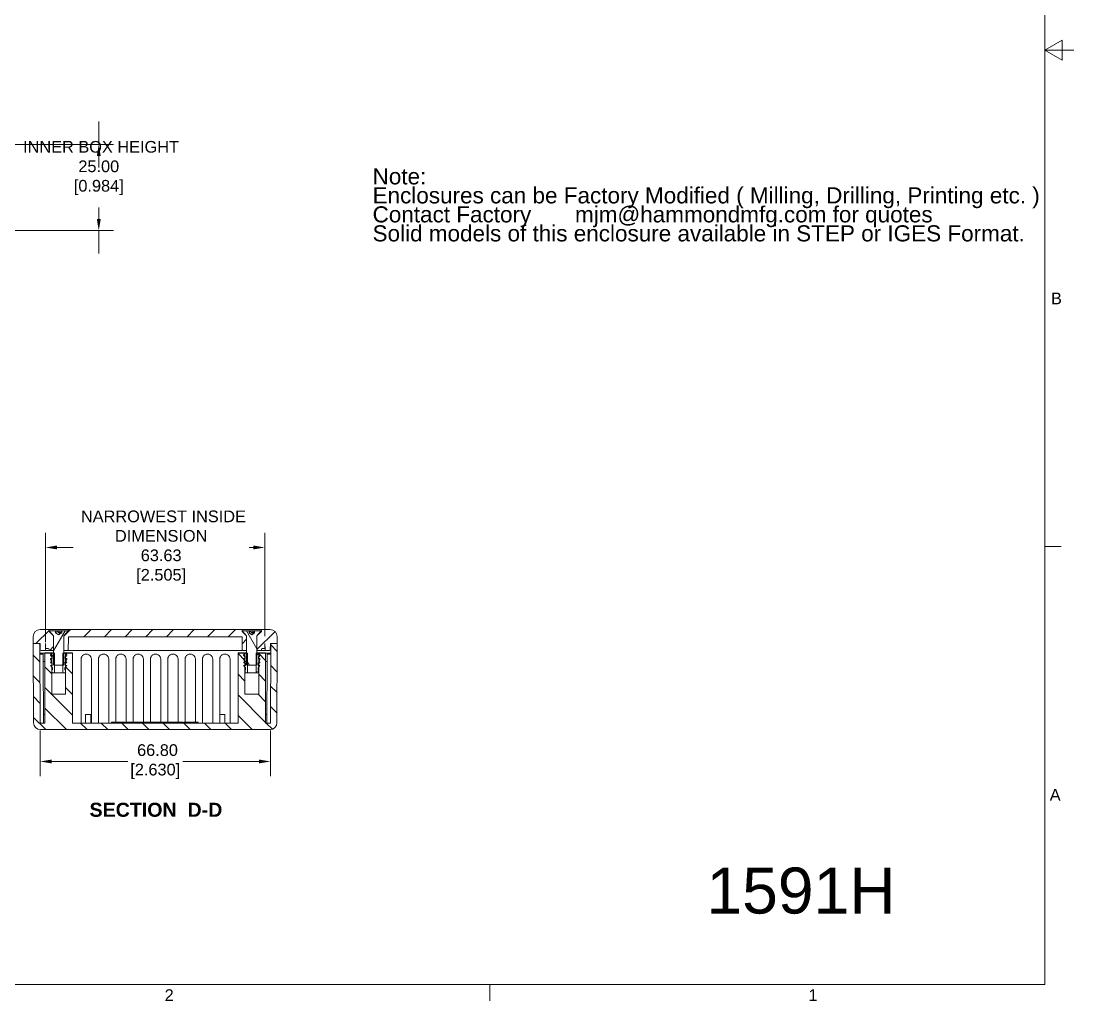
# Model space of a CAD drawing. Header units: millimetres. Extents: x 17 to 728, y 8 to 567.
# Drawn here: x 422.9 to 728.1, y 12.2 to 296.3 of the extents above; entities that cross this region are included whole.
import ezdxf

# ---------------------------------------------------------------- set-up
doc = ezdxf.new("R2010")
doc.units = ezdxf.units.MM
doc.header["$LTSCALE"] = 1.333333
for name, color, linetype, lineweight in [('Dimension (ANSI)', 7, 'Continuous', 9), ('Hatch (ANSI)', 7, 'Continuous', 9), ('Sketch Geometry (ANSI)', 7, 'Continuous', 9), ('Symbol (ANSI)', 7, 'Continuous', 9), ('Visible (ANSI)', 7, 'Continuous', 18)]:
    doc.layers.add(name, color=color, linetype=linetype, lineweight=lineweight)
doc.styles.add('Label Text (ANSI)', font='ARIALBD.TTF')
doc.styles.add('Note Text (ANSI)', font='ARIAL.TTF')
doc.dimstyles.new('Default - mm (ANSI)', dxfattribs={"dimscale": 1.333333, "dimtxt": 2.54, "dimasz": 2.5, "dimexe": 3.175, "dimexo": 1.6002, "dimgap": 0.8, "dimtad": 0, "dimtih": 1, "dimtoh": 1, "dimrnd": 1e-08, "dimzin": 4, "dimdsep": 46, "dimtxsty": 'Note Text (ANSI)', "dimcen": 0.09, "dimdle": 10, "dimclrd": 256, "dimclre": 256, "dimclrt": 256, "dimadec": 1, "dimazin": 0, "dimtfac": 1.2, "dimtofl": 0, "dimtmove": 0, "dimatfit": 3, "dimfxl": 0, "dimtolj": 1, "dimtzin": 0, "dimlwd": -1, "dimlwe": -1, "dimarcsym": 0})
doc.dimstyles.new('Default - mm [in] (ANSI)', dxfattribs={"dimscale": 1.333333, "dimtxt": 2.54, "dimasz": 2.5, "dimexe": 3.175, "dimexo": 1.6002, "dimgap": 0.8, "dimtad": 0, "dimtih": 1, "dimtoh": 1, "dimrnd": 1e-08, "dimzin": 4, "dimdsep": 46, "dimtxsty": 'Note Text (ANSI)', "dimcen": 0.09, "dimdle": 10, "dimclrd": 256, "dimclre": 256, "dimclrt": 256, "dimadec": 1, "dimazin": 1, "dimtfac": 1.2, "dimtofl": 0, "dimtmove": 0, "dimatfit": 3, "dimfxl": 0, "dimtolj": 1, "dimtzin": 4, "dimlwd": -1, "dimlwe": -1, "dimarcsym": 0})

# ---------------------------------------------------------------- blocks, each defined once
blk = doc.blocks.new('Borders Default Border')
at = {"layer": 'Sketch Geometry (ANSI)'}
for p, q in [((539.75, 107.95), (543.31, 107.95)), ((419.1, 12.7), (419.1, 9.14))]:
    blk.add_line(p, q, dxfattribs=at)
at = {"layer": 'Sketch Geometry (ANSI)', "flags": 128}
for points in [[(19.05, 12.7), (19.05, 419.1), (539.75, 419.1), (539.75, 12.7), (19.05, 12.7)], [(546.1, 215.9), (539.75, 215.9), (543.56, 218.1), (543.56, 213.7), (539.75, 215.9)]]:
    blk.add_lwpolyline(points, dxfattribs=at)
at = {"layer": 'Symbol (ANSI)', "char_height": 2.54, "attachment_point": 7, "style": 'Note Text (ANSI)'}
for s, insert in [('B', (541.12, 160.65)), ('A', (540.84, 52.7)), ('2', (348.37, 9.14)), ('1', (488.37, 9.14))]:
    blk.add_mtext(s, dxfattribs=dict(at, insert=insert))
blk = doc.blocks.new('*D25')
at = {"layer": 'Defpoints', "color": 0}
for p in [(493.56, 143.68), (429.93, 114.1), (493.56, 115.85)]:
    blk.add_point(p, dxfattribs=at)
at = {"layer": 'Dimension (ANSI)'}
for p, q in [((429.93, 116.23), (429.93, 147.92)), ((493.56, 117.98), (493.56, 147.92)), ((433.26, 143.68), (437.96, 143.68)), ((490.22, 143.68), (488.99, 143.68))]:
    blk.add_line(p, q, dxfattribs=at)
for points in [[(433.26, 144.24), (433.26, 143.13), (429.93, 143.68)], [(490.22, 144.24), (490.22, 143.13), (493.56, 143.68)]]:
    blk.add_solid(points, dxfattribs=at)
at = {"layer": 'Dimension (ANSI)', "insert": (463.48, 154.39), "char_height": 3.3867, "attachment_point": 2, "style": 'Note Text (ANSI)'}
blk.add_mtext('\\A1; {NARROWEST INSIDE\\PDIMENSION\\P}63.63\\P[2.505]', dxfattribs=at)
blk = doc.blocks.new('*D26')
at = {"layer": 'Defpoints', "color": 0}
for p in [(415.13, 260.55), (416.35, 235.55), (445.39, 235.55)]:
    blk.add_point(p, dxfattribs=at)
at = {"layer": 'Dimension (ANSI)'}
for p, q in [((445.39, 263.88), (445.39, 267.22)), ((445.39, 260.55), (445.39, 263.88)), ((417.26, 260.55), (449.63, 260.55)), ((445.39, 257.22), (445.39, 253.88)), ((445.39, 238.88), (445.39, 242.22)), ((418.49, 235.55), (449.63, 235.55)), ((445.39, 235.55), (445.39, 232.22)), ((445.39, 232.22), (445.39, 228.88))]:
    blk.add_line(p, q, dxfattribs=at)
for points in [[(444.84, 257.22), (445.95, 257.22), (445.39, 260.55)], [(444.84, 238.88), (445.95, 238.88), (445.39, 235.55)]]:
    blk.add_solid(points, dxfattribs=at)
at = {"layer": 'Dimension (ANSI)', "insert": (445.39, 261.54), "char_height": 3.3867, "attachment_point": 2, "style": 'Note Text (ANSI)'}
blk.add_mtext('\\A1; {INNER BOX HEIGHT\\P}25.00\\P[0.984]', dxfattribs=at)
blk = doc.blocks.new('*D30')
at = {"layer": 'Defpoints', "color": 0}
for p in [(428.36, 92.75), (495.16, 92.75), (495.16, 81.63)]:
    blk.add_point(p, dxfattribs=at)
at = {"layer": 'Dimension (ANSI)'}
for p, q in [((428.36, 90.62), (428.36, 77.39)), ((495.16, 90.62), (495.16, 77.39)), ((431.69, 81.63), (453.77, 81.63)), ((491.82, 81.63), (469.74, 81.63))]:
    blk.add_line(p, q, dxfattribs=at)
for points in [[(431.69, 82.18), (431.69, 81.07), (428.36, 81.63)], [(491.82, 82.18), (491.82, 81.07), (495.16, 81.63)]]:
    blk.add_solid(points, dxfattribs=at)
at = {"layer": 'Dimension (ANSI)', "insert": (461.76, 86.62), "char_height": 3.387, "attachment_point": 2, "style": 'Note Text (ANSI)'}
blk.add_mtext('\\A1; 66.80\\P[2.630]', dxfattribs=at)

msp = doc.modelspace()

# ---------------------------------------------------------------- hatches: boundary and pattern name
at = {"layer": 'Hatch (ANSI)'}
h = msp.add_hatch(dxfattribs=at)
h.set_pattern_fill('ANSI31', color=256, scale=33.866667, style=0)
h.set_pattern_definition([(45, (0, 0), (-2.99342, 2.99342), [])])
edge = h.paths.add_edge_path()
edge.add_line((432.258, 118.05), (430.958, 119.35))
edge.add_line((430.958, 119.35), (430.958, 119.85))
edge.add_line((430.958, 119.85), (428.393, 119.85))
edge.add_ellipse((428.393, 117.85), major_axis=(0, 2), ratio=1, start_angle=0, end_angle=89)
edge.add_line((426.394, 117.885), (426.358, 115.85))
edge.add_line((426.358, 115.85), (428.009, 115.85))
edge.add_line((428.009, 115.85), (428.358, 115.85))
edge.add_line((428.358, 115.85), (428.389, 114.096))
edge.add_ellipse((428.639, 114.1), major_axis=(-0.25, -0.004), ratio=1, start_angle=0, end_angle=89)
edge.add_line((428.639, 113.85), (429.677, 113.85))
edge.add_ellipse((429.677, 114.1), major_axis=(0, -0.25), ratio=1, start_angle=0, end_angle=89)
edge.add_line((429.927, 114.096), (429.958, 115.85))
edge.add_line((429.958, 115.85), (429.958, 114.35))
edge.add_line((429.958, 114.35), (430.739, 114.35))
edge.add_ellipse((430.739, 114.1), major_axis=(0, 0.25), ratio=1, start_angle=271, end_angle=360, ccw=False)
edge.add_line((430.989, 114.105), (430.993, 113.85))
edge.add_line((430.993, 113.85), (432.258, 113.85))
edge.add_line((432.258, 113.85), (432.258, 118.05))
edge = h.paths.add_edge_path()
edge.add_line((492.558, 119.35), (491.258, 118.05))
edge.add_line((491.258, 118.05), (491.258, 113.85))
edge.add_line((491.258, 113.85), (492.523, 113.85))
edge.add_line((492.523, 113.85), (492.528, 114.105))
edge.add_ellipse((492.778, 114.1), major_axis=(-0.25, 0.004), ratio=1, start_angle=271, end_angle=360, ccw=False)
edge.add_line((492.778, 114.35), (493.558, 114.35))
edge.add_line((493.558, 114.35), (493.558, 115.85))
edge.add_line((493.558, 115.85), (493.589, 114.096))
edge.add_ellipse((493.839, 114.1), major_axis=(-0.25, -0.004), ratio=1, start_angle=0, end_angle=89)
edge.add_line((493.839, 113.85), (494.877, 113.85))
edge.add_ellipse((494.877, 114.1), major_axis=(0, -0.25), ratio=1, start_angle=0, end_angle=89)
edge.add_line((495.127, 114.096), (495.158, 115.85))
edge.add_line((495.158, 115.85), (495.507, 115.85))
edge.add_line((495.507, 115.85), (497.158, 115.85))
edge.add_line((497.158, 115.85), (497.123, 117.885))
edge.add_ellipse((495.123, 117.85), major_axis=(2, 0.035), ratio=1, start_angle=0, end_angle=89)
edge.add_line((495.123, 119.85), (492.558, 119.85))
edge.add_line((492.558, 119.85), (492.558, 119.35))
h.paths.add_polyline_path([(488.258, 118.05), (486.958, 119.35), (486.958, 119.85), (436.558, 119.85), (436.558, 119.35), (435.258, 118.05), (435.258, 113.85), (436.523, 113.85), (436.591, 117.75), (486.925, 117.75), (486.993, 113.85), (488.258, 113.85)])
h = msp.add_hatch(dxfattribs=at)
h.set_pattern_fill('ANSI31', color=256, scale=33.866667, angle=15, style=0)
h.set_pattern_definition([(60, (0, 0), (-3.666174, 2.116667), [])])
h.paths.add_polyline_path([(432.844, 118.965), (432.844, 119.55), (431.008, 119.55), (432.258, 118.05), (432.258, 113.85), (432.258, 113.05), (432.258, 109.75), (432.458, 109.55), (432.526, 109.55), (434.99, 109.55), (435.058, 109.55), (435.258, 109.75), (435.258, 113.05), (435.258, 113.85), (435.258, 118.05), (436.508, 119.55), (434.672, 119.55), (434.672, 118.965), (433.758, 118.325)])
h = msp.add_hatch(dxfattribs=at)
h.set_pattern_fill('ANSI31', color=256, scale=33.866667, angle=-105, style=0)
h.set_pattern_definition([(300, (0, 0), (3.666174, 2.116667), [])])
h.paths.add_polyline_path([(490.565, 119.55), (490.565, 118.89), (489.758, 118.325), (488.951, 118.89), (488.951, 119.55), (487.008, 119.55), (488.258, 118.05), (488.258, 113.85), (488.258, 113.05), (488.258, 109.75), (488.458, 109.55), (488.526, 109.55), (490.99, 109.55), (491.058, 109.55), (491.258, 109.75), (491.258, 113.05), (491.258, 113.85), (491.258, 118.05), (492.508, 119.55)])
h = msp.add_hatch(dxfattribs=at)
h.set_pattern_fill('ANSI31', color=256, scale=33.866667, angle=-90, style=0)
h.set_pattern_definition([(315, (0, 0), (2.99342, 2.99342), [])])
edge = h.paths.add_edge_path()
edge.add_ellipse((428.458, 92.85), major_axis=(-2, -0.009), ratio=1, start_angle=0, end_angle=89.75)
edge.add_line((428.458, 90.85), (495.058, 90.85))
edge.add_ellipse((495.058, 92.85), major_axis=(0, -2), ratio=1, start_angle=0, end_angle=89.75)
edge.add_line((497.058, 92.842), (497.158, 115.85))
edge.add_line((497.158, 115.85), (495.507, 115.85))
edge.add_ellipse((495.507, 115.6), major_axis=(0, 0.25), ratio=1, start_angle=0, end_angle=89.75)
edge.add_line((495.257, 115.602), (495.157, 92.75))
edge.add_line((495.157, 92.75), (493.758, 92.75))
edge.add_line((493.758, 92.75), (493.758, 113.05))
edge.add_line((493.758, 113.05), (491.879, 113.05))
edge.add_line((491.879, 113.05), (491.752, 113.05))
edge.add_line((491.752, 113.05), (491.752, 112.034))
edge.add_line((491.752, 112.034), (491.752, 111.526))
edge.add_line((491.752, 111.526), (491.752, 110.256))
edge.add_line((491.752, 110.256), (491.752, 109.494))
edge.add_line((491.752, 109.494), (491.752, 108.987))
edge.add_line((491.752, 108.987), (491.752, 101.1))
edge.add_line((491.752, 101.1), (487.764, 101.1))
edge.add_line((487.764, 101.1), (487.764, 108.987))
edge.add_line((487.764, 108.987), (487.764, 109.494))
edge.add_line((487.764, 109.494), (487.764, 110.256))
edge.add_line((487.764, 110.256), (487.764, 111.526))
edge.add_line((487.764, 111.526), (487.764, 112.034))
edge.add_line((487.764, 112.034), (487.764, 113.05))
edge.add_line((487.764, 113.05), (487.637, 113.05))
edge.add_line((487.637, 113.05), (485.758, 113.05))
edge.add_line((485.758, 113.05), (485.758, 92.75))
edge.add_line((485.758, 92.75), (437.758, 92.75))
edge.add_line((437.758, 92.75), (437.758, 113.05))
edge.add_line((437.758, 113.05), (435.879, 113.05))
edge.add_line((435.879, 113.05), (435.752, 113.05))
edge.add_line((435.752, 113.05), (435.752, 112.034))
edge.add_line((435.752, 112.034), (435.752, 111.526))
edge.add_line((435.752, 111.526), (435.752, 110.256))
edge.add_line((435.752, 110.256), (435.752, 109.494))
edge.add_line((435.752, 109.494), (435.752, 108.987))
edge.add_line((435.752, 108.987), (435.752, 101.1))
edge.add_line((435.752, 101.1), (431.764, 101.1))
edge.add_line((431.764, 101.1), (431.764, 108.987))
edge.add_line((431.764, 108.987), (431.764, 109.494))
edge.add_line((431.764, 109.494), (431.764, 110.256))
edge.add_line((431.764, 110.256), (431.764, 111.526))
edge.add_line((431.764, 111.526), (431.764, 112.034))
edge.add_line((431.764, 112.034), (431.764, 113.05))
edge.add_line((431.764, 113.05), (431.637, 113.05))
edge.add_line((431.637, 113.05), (429.758, 113.05))
edge.add_line((429.758, 113.05), (429.758, 92.75))
edge.add_line((429.758, 92.75), (428.359, 92.75))
edge.add_line((428.359, 92.75), (428.259, 115.602))
edge.add_ellipse((428.009, 115.6), major_axis=(0.25, 0.001), ratio=1, start_angle=0, end_angle=89.75)
edge.add_line((428.009, 115.85), (426.358, 115.85))
edge.add_line((426.358, 115.85), (426.458, 92.842))
h = msp.add_hatch(dxfattribs=at)
h.set_pattern_fill('ANSI31', color=256, scale=33.866667, angle=-75, style=0)
h.set_pattern_definition([(330, (0, 0), (2.116667, 3.666174), [])])
edge = h.paths.add_edge_path()
edge.add_spline(control_points=[(431.637, 113.05), (431.594, 112.939), (431.546, 112.829), (431.458, 112.653), (431.422, 112.586), (431.383, 112.52)], knot_values=[-0.0588992, -0.0588992, -0.0588992, -0.0588992, -0.0229565, -0.0229565, 0, 0, 0, 0], degree=3, periodic=0)
edge.add_line((431.383, 112.52), (431.383, 112.433))
edge.add_spline(control_points=[(431.383, 112.433), (431.458, 112.304), (431.525, 112.171), (431.583, 112.034)], knot_values=[-0.0446488, -0.0446488, -0.0446488, -0.0446488, 0, 0, 0, 0], degree=3, periodic=0)
edge.add_line((431.583, 112.034), (431.764, 112.034))
edge.add_line((431.764, 112.034), (431.828, 112.034))
edge.add_line((431.828, 112.034), (431.828, 111.526))
edge.add_line((431.828, 111.526), (431.764, 111.526))
edge.add_line((431.764, 111.526), (431.468, 111.526))
edge.add_spline(control_points=[(431.468, 111.526), (431.441, 111.474), (431.413, 111.423), (431.383, 111.372)], knot_values=[-0.0176522, -0.0176522, -0.0176522, -0.0176522, 0, 0, 0, 0], degree=3, periodic=0)
edge.add_line((431.383, 111.372), (431.383, 111.285))
edge.add_spline(control_points=[(431.383, 111.285), (431.439, 111.189), (431.491, 111.09), (431.573, 110.912), (431.607, 110.833), (431.637, 110.754)], knot_values=[-0.058896, -0.058896, -0.058896, -0.058896, -0.0254495, -0.0254495, 0, 0, 0, 0], degree=3, periodic=0)
edge.add_spline(control_points=[(431.637, 110.754), (431.601, 110.66), (431.561, 110.567), (431.481, 110.401), (431.443, 110.328), (431.402, 110.256)], knot_values=[-0.0551246, -0.0551246, -0.0551246, -0.0551246, -0.0247734, -0.0247734, 0, 0, 0, 0], degree=3, periodic=0)
edge.add_line((431.402, 110.256), (431.764, 110.256))
edge.add_line((431.764, 110.256), (431.891, 110.256))
edge.add_line((431.891, 110.256), (431.891, 109.494))
edge.add_line((431.891, 109.494), (431.764, 109.494))
edge.add_line((431.764, 109.494), (431.383, 109.494))
edge.add_line((431.383, 109.494), (431.764, 108.987))
edge.add_line((431.764, 108.987), (431.955, 108.732))
edge.add_line((431.955, 108.732), (431.955, 108.199))
edge.add_line((431.955, 108.199), (431.802, 108.199))
edge.add_line((431.802, 108.199), (431.802, 107.31))
edge.add_line((431.802, 107.31), (432.526, 107.31))
edge.add_line((432.526, 107.31), (432.526, 109.55))
edge.add_line((432.526, 109.55), (432.526, 113.05))
edge.add_line((432.526, 113.05), (432.258, 113.05))
edge.add_line((432.258, 113.05), (431.764, 113.05))
edge.add_line((431.764, 113.05), (431.637, 113.05))
edge = h.paths.add_edge_path()
edge.add_spline(control_points=[(436.133, 112.52), (436.073, 112.623), (436.018, 112.728), (435.937, 112.907), (435.907, 112.978), (435.879, 113.05)], knot_values=[-0.0588987, -0.0588987, -0.0588987, -0.0588987, -0.0232466, -0.0232466, 0, 0, 0, 0], degree=3, periodic=0)
edge.add_line((435.879, 113.05), (435.752, 113.05))
edge.add_line((435.752, 113.05), (435.258, 113.05))
edge.add_line((435.258, 113.05), (434.99, 113.05))
edge.add_line((434.99, 113.05), (434.99, 109.55))
edge.add_line((434.99, 109.55), (434.99, 107.31))
edge.add_line((434.99, 107.31), (435.714, 107.31))
edge.add_line((435.714, 107.31), (435.714, 108.199))
edge.add_line((435.714, 108.199), (435.561, 108.199))
edge.add_line((435.561, 108.199), (435.561, 108.732))
edge.add_line((435.561, 108.732), (435.752, 108.987))
edge.add_line((435.752, 108.987), (436.133, 109.494))
edge.add_line((436.133, 109.494), (435.752, 109.494))
edge.add_line((435.752, 109.494), (435.625, 109.494))
edge.add_line((435.625, 109.494), (435.625, 110.256))
edge.add_line((435.625, 110.256), (435.752, 110.256))
edge.add_line((435.752, 110.256), (436.114, 110.256))
edge.add_spline(control_points=[(436.114, 110.256), (436.065, 110.342), (436.02, 110.43), (435.943, 110.597), (435.91, 110.675), (435.879, 110.754)], knot_values=[-0.0551203, -0.0551203, -0.0551203, -0.0551203, -0.0254495, -0.0254495, 0, 0, 0, 0], degree=3, periodic=0)
edge.add_spline(control_points=[(435.879, 110.754), (435.92, 110.861), (435.966, 110.966), (436.053, 111.142), (436.091, 111.214), (436.133, 111.285)], knot_values=[-0.0588991, -0.0588991, -0.0588991, -0.0588991, -0.0246339, -0.0246339, 0, 0, 0, 0], degree=3, periodic=0)
edge.add_line((436.133, 111.285), (436.133, 111.372))
edge.add_spline(control_points=[(436.133, 111.372), (436.103, 111.423), (436.075, 111.474), (436.048, 111.526)], knot_values=[-0.0176519, -0.0176519, -0.0176519, -0.0176519, 0, 0, 0, 0], degree=3, periodic=0)
edge.add_line((436.048, 111.526), (435.752, 111.526))
edge.add_line((435.752, 111.526), (435.688, 111.526))
edge.add_line((435.688, 111.526), (435.688, 112.034))
edge.add_line((435.688, 112.034), (435.752, 112.034))
edge.add_line((435.752, 112.034), (435.933, 112.034))
edge.add_spline(control_points=[(435.933, 112.034), (435.991, 112.171), (436.058, 112.304), (436.133, 112.433)], knot_values=[-0.0446613, -0.0446613, -0.0446613, -0.0446613, 0, 0, 0, 0], degree=3, periodic=0)
edge.add_line((436.133, 112.433), (436.133, 112.52))
h = msp.add_hatch(dxfattribs=at)
h.set_pattern_fill('ANSI31', color=256, scale=33.866667, angle=-15, style=0)
h.set_pattern_definition([(30, (0, 0), (-2.116667, 3.666174), [])])
edge = h.paths.add_edge_path()
edge.add_spline(control_points=[(487.637, 113.05), (487.594, 112.939), (487.546, 112.829), (487.458, 112.653), (487.422, 112.586), (487.383, 112.52)], knot_values=[-0.0588992, -0.0588992, -0.0588992, -0.0588992, -0.0229565, -0.0229565, 0, 0, 0, 0], degree=3, periodic=0)
edge.add_line((487.383, 112.52), (487.383, 112.433))
edge.add_spline(control_points=[(487.383, 112.433), (487.458, 112.304), (487.525, 112.171), (487.583, 112.034)], knot_values=[-0.0446488, -0.0446488, -0.0446488, -0.0446488, 0, 0, 0, 0], degree=3, periodic=0)
edge.add_line((487.583, 112.034), (487.764, 112.034))
edge.add_line((487.764, 112.034), (487.828, 112.034))
edge.add_line((487.828, 112.034), (487.828, 111.526))
edge.add_line((487.828, 111.526), (487.764, 111.526))
edge.add_line((487.764, 111.526), (487.468, 111.526))
edge.add_spline(control_points=[(487.468, 111.526), (487.441, 111.474), (487.413, 111.423), (487.383, 111.372)], knot_values=[-0.0176522, -0.0176522, -0.0176522, -0.0176522, 0, 0, 0, 0], degree=3, periodic=0)
edge.add_line((487.383, 111.372), (487.383, 111.285))
edge.add_spline(control_points=[(487.383, 111.285), (487.439, 111.189), (487.491, 111.09), (487.573, 110.912), (487.607, 110.833), (487.637, 110.754)], knot_values=[-0.058896, -0.058896, -0.058896, -0.058896, -0.0254495, -0.0254495, 0, 0, 0, 0], degree=3, periodic=0)
edge.add_spline(control_points=[(487.637, 110.754), (487.601, 110.66), (487.561, 110.567), (487.481, 110.401), (487.443, 110.328), (487.402, 110.256)], knot_values=[-0.0551246, -0.0551246, -0.0551246, -0.0551246, -0.0247734, -0.0247734, 0, 0, 0, 0], degree=3, periodic=0)
edge.add_line((487.402, 110.256), (487.764, 110.256))
edge.add_line((487.764, 110.256), (487.891, 110.256))
edge.add_line((487.891, 110.256), (487.891, 109.494))
edge.add_line((487.891, 109.494), (487.764, 109.494))
edge.add_line((487.764, 109.494), (487.383, 109.494))
edge.add_line((487.383, 109.494), (487.764, 108.987))
edge.add_line((487.764, 108.987), (487.955, 108.732))
edge.add_line((487.955, 108.732), (487.955, 108.199))
edge.add_line((487.955, 108.199), (487.802, 108.199))
edge.add_line((487.802, 108.199), (487.802, 107.31))
edge.add_line((487.802, 107.31), (488.526, 107.31))
edge.add_line((488.526, 107.31), (488.526, 109.55))
edge.add_line((488.526, 109.55), (488.526, 113.05))
edge.add_line((488.526, 113.05), (488.258, 113.05))
edge.add_line((488.258, 113.05), (487.764, 113.05))
edge.add_line((487.764, 113.05), (487.637, 113.05))
edge = h.paths.add_edge_path()
edge.add_spline(control_points=[(492.133, 112.52), (492.073, 112.623), (492.018, 112.728), (491.937, 112.907), (491.907, 112.978), (491.879, 113.05)], knot_values=[-0.0588987, -0.0588987, -0.0588987, -0.0588987, -0.0232466, -0.0232466, 0, 0, 0, 0], degree=3, periodic=0)
edge.add_line((491.879, 113.05), (491.752, 113.05))
edge.add_line((491.752, 113.05), (491.258, 113.05))
edge.add_line((491.258, 113.05), (490.99, 113.05))
edge.add_line((490.99, 113.05), (490.99, 109.55))
edge.add_line((490.99, 109.55), (490.99, 107.31))
edge.add_line((490.99, 107.31), (491.714, 107.31))
edge.add_line((491.714, 107.31), (491.714, 108.199))
edge.add_line((491.714, 108.199), (491.561, 108.199))
edge.add_line((491.561, 108.199), (491.561, 108.732))
edge.add_line((491.561, 108.732), (491.752, 108.987))
edge.add_line((491.752, 108.987), (492.133, 109.494))
edge.add_line((492.133, 109.494), (491.752, 109.494))
edge.add_line((491.752, 109.494), (491.625, 109.494))
edge.add_line((491.625, 109.494), (491.625, 110.256))
edge.add_line((491.625, 110.256), (491.752, 110.256))
edge.add_line((491.752, 110.256), (492.114, 110.256))
edge.add_spline(control_points=[(492.114, 110.256), (492.065, 110.342), (492.02, 110.43), (491.943, 110.597), (491.91, 110.675), (491.879, 110.754)], knot_values=[-0.0551203, -0.0551203, -0.0551203, -0.0551203, -0.0254495, -0.0254495, 0, 0, 0, 0], degree=3, periodic=0)
edge.add_spline(control_points=[(491.879, 110.754), (491.92, 110.861), (491.966, 110.966), (492.053, 111.142), (492.091, 111.214), (492.133, 111.285)], knot_values=[-0.0588991, -0.0588991, -0.0588991, -0.0588991, -0.0246339, -0.0246339, 0, 0, 0, 0], degree=3, periodic=0)
edge.add_line((492.133, 111.285), (492.133, 111.372))
edge.add_spline(control_points=[(492.133, 111.372), (492.103, 111.423), (492.075, 111.474), (492.048, 111.526)], knot_values=[-0.0176519, -0.0176519, -0.0176519, -0.0176519, 0, 0, 0, 0], degree=3, periodic=0)
edge.add_line((492.048, 111.526), (491.752, 111.526))
edge.add_line((491.752, 111.526), (491.688, 111.526))
edge.add_line((491.688, 111.526), (491.688, 112.034))
edge.add_line((491.688, 112.034), (491.752, 112.034))
edge.add_line((491.752, 112.034), (491.933, 112.034))
edge.add_spline(control_points=[(491.933, 112.034), (491.991, 112.171), (492.058, 112.304), (492.133, 112.433)], knot_values=[-0.0446613, -0.0446613, -0.0446613, -0.0446613, 0, 0, 0, 0], degree=3, periodic=0)
edge.add_line((492.133, 112.433), (492.133, 112.52))

# ---------------------------------------------------------------- linework, layer by layer
at = {"layer": 'Visible (ANSI)'}
for p, q in [((430.958, 119.85), (428.393, 119.85)), ((430.958, 119.35), (430.958, 119.85)), ((430.958, 119.85), (436.558, 119.85)), ((432.258, 118.05), (430.958, 119.35)), ((431.175, 119.35), (430.958, 119.35)), ((432.844, 119.55), (431.008, 119.55)), ((431.008, 119.55), (432.258, 118.05)), ((432.844, 118.965), (432.844, 119.55)), ((433.066, 119.55), (432.844, 119.55)), ((433.066, 119.55), (433.066, 118.82)), ((433.066, 119.55), (433.259, 119.55)), ((433.903, 119.55), (433.259, 119.55)), ((434.672, 119.55), (433.903, 119.55)), ((433.903, 119.55), (433.903, 118.82)), ((436.508, 119.55), (434.672, 119.55)), ((434.672, 119.55), (434.672, 118.965)), ((435.258, 118.05), (436.508, 119.55)), ((436.558, 119.35), (435.258, 118.05)), ((436.558, 119.35), (436.341, 119.35)), ((486.958, 119.85), (436.558, 119.85)), ((436.558, 119.85), (436.558, 119.35)), ((486.958, 119.35), (486.958, 119.85)), ((486.958, 119.85), (492.558, 119.85)), ((488.258, 118.05), (486.958, 119.35)), ((487.175, 119.35), (486.958, 119.35)), ((488.951, 119.55), (487.008, 119.55)), ((487.008, 119.55), (488.258, 118.05)), ((488.951, 118.89), (488.951, 119.55)), ((488.951, 119.55), (489.056, 119.55)), ((489.056, 119.55), (489.056, 118.82)), ((489.056, 119.55), (489.112, 119.55)), ((489.112, 119.55), (489.841, 119.55)), ((489.841, 119.55), (490.565, 119.55)), ((489.841, 119.55), (489.841, 118.82)), ((490.565, 119.55), (490.565, 118.89)), ((492.508, 119.55), (490.565, 119.55)), ((491.258, 118.05), (492.508, 119.55)), ((492.558, 119.35), (491.258, 118.05)), ((492.558, 119.35), (492.341, 119.35)), ((495.123, 119.85), (492.558, 119.85)), ((492.558, 119.85), (492.558, 119.35)), ((426.394, 117.885), (426.358, 115.85)), ((432.258, 113.85), (432.258, 118.05)), ((432.258, 118.05), (432.258, 109.75)), ((433.758, 118.325), (432.844, 118.965)), ((434.672, 118.965), (433.758, 118.325)), ((435.258, 118.05), (435.258, 113.85)), ((435.258, 109.75), (435.258, 118.05)), ((436.523, 113.85), (436.591, 117.75)), ((436.591, 117.75), (486.925, 117.75)), ((486.925, 117.75), (486.993, 113.85)), ((488.258, 113.85), (488.258, 118.05)), ((488.258, 118.05), (488.258, 109.75)), ((489.758, 118.325), (488.951, 118.89)), ((490.565, 118.89), (489.758, 118.325)), ((491.258, 118.05), (491.258, 113.85)), ((491.258, 109.75), (491.258, 118.05)), ((497.158, 115.85), (497.123, 117.885)), ((428.009, 115.85), (426.358, 115.85)), ((426.358, 115.85), (426.458, 92.842)), ((426.358, 115.85), (428.358, 115.85)), ((428.359, 92.75), (428.259, 115.602)), ((428.358, 115.85), (428.389, 114.096)), ((428.359, 113.05), (429.758, 113.05)), ((428.359, 113.05), (428.359, 112.751)), ((428.639, 113.85), (429.677, 113.85)), ((429.677, 113.85), (430.993, 113.85)), ((429.758, 113.1), (432.258, 113.1)), ((429.758, 113.1), (429.758, 113.05)), ((431.764, 113.05), (429.758, 113.05)), ((429.758, 113.05), (429.758, 92.75)), ((429.927, 114.096), (429.958, 115.85)), ((429.958, 115.85), (429.958, 114.35)), ((429.958, 114.35), (430.739, 114.35)), ((430.989, 114.105), (430.993, 113.85)), ((430.993, 113.85), (432.258, 113.85)), ((432.526, 113.05), (431.637, 113.05)), ((431.764, 101.1), (431.764, 113.05)), ((432.526, 107.31), (432.526, 113.05)), ((435.879, 113.05), (434.99, 113.05)), ((434.99, 113.05), (434.99, 107.31)), ((435.258, 113.85), (436.523, 113.85)), ((435.258, 113.1), (437.758, 113.1)), ((437.758, 113.05), (435.752, 113.05)), ((435.752, 113.05), (435.752, 101.1)), ((436.523, 113.85), (486.993, 113.85)), ((437.758, 113.1), (437.758, 113.05)), ((437.758, 92.75), (437.758, 113.05)), ((488.258, 113.1), (485.758, 113.1)), ((485.758, 113.05), (485.758, 113.1)), ((487.764, 113.05), (485.758, 113.05)), ((485.758, 113.05), (485.758, 92.75)), ((486.993, 113.85), (488.258, 113.85)), ((488.526, 113.05), (487.637, 113.05)), ((487.764, 101.1), (487.764, 113.05)), ((488.526, 107.31), (488.526, 113.05)), ((491.879, 113.05), (490.99, 113.05)), ((490.99, 113.05), (490.99, 107.31)), ((491.258, 113.85), (492.523, 113.85)), ((493.758, 113.1), (491.258, 113.1)), ((493.758, 113.05), (491.752, 113.05)), ((491.752, 113.05), (491.752, 101.1)), ((492.523, 113.85), (492.528, 114.105)), ((492.523, 113.85), (493.839, 113.85)), ((492.778, 114.35), (493.558, 114.35)), ((493.558, 114.35), (493.558, 115.85)), ((493.558, 115.85), (493.589, 114.096)), ((493.758, 113.05), (493.758, 113.1)), ((493.758, 92.75), (493.758, 113.05)), ((495.157, 113.05), (493.758, 113.05)), ((493.839, 113.85), (494.877, 113.85)), ((495.127, 114.096), (495.158, 115.85)), ((495.257, 115.602), (495.157, 92.75)), ((495.157, 113.05), (495.157, 112.751)), ((495.158, 115.85), (497.158, 115.85)), ((497.158, 115.85), (495.507, 115.85)), ((497.058, 92.842), (497.158, 115.85)), ((428.272, 112.75), (429.272, 112.755)), ((429.272, 112.755), (429.278, 111.255)), ((429.359, 92.75), (429.278, 111.255)), ((429.281, 110.6), (429.758, 110.6)), ((431.383, 112.52), (431.383, 112.433)), ((431.383, 111.372), (431.383, 111.285)), ((431.402, 110.256), (431.891, 110.256)), ((431.828, 111.526), (431.468, 111.526)), ((431.583, 112.034), (431.828, 112.034)), ((431.828, 112.034), (431.828, 111.526)), ((431.891, 110.256), (431.891, 109.494)), ((435.625, 109.494), (435.625, 110.256)), ((435.625, 110.256), (436.114, 110.256)), ((435.688, 111.526), (435.688, 112.034)), ((435.688, 112.034), (435.933, 112.034)), ((436.048, 111.526), (435.688, 111.526)), ((436.133, 112.433), (436.133, 112.52)), ((436.133, 111.285), (436.133, 111.372)), ((440.258, 111.255), (440.258, 92.75)), ((443.258, 92.75), (443.258, 111.255)), ((445.283, 111.255), (445.283, 92.75)), ((448.283, 92.75), (448.283, 111.255)), ((450.308, 111.255), (450.308, 93)), ((453.308, 93), (453.308, 111.255)), ((455.333, 111.255), (455.333, 93)), ((458.333, 93), (458.333, 111.255)), ((460.358, 111.255), (460.358, 93)), ((463.358, 93), (463.358, 111.255)), ((465.383, 111.255), (465.383, 93)), ((468.383, 93), (468.383, 111.255)), ((470.408, 111.255), (470.408, 93)), ((473.408, 93), (473.408, 111.255)), ((475.433, 111.255), (475.433, 92.75)), ((478.433, 92.75), (478.433, 111.255)), ((480.458, 111.255), (480.458, 95.25)), ((483.458, 92.75), (483.458, 111.255)), ((487.383, 112.52), (487.383, 112.433)), ((487.383, 111.372), (487.383, 111.285)), ((487.402, 110.256), (487.891, 110.256)), ((487.828, 111.526), (487.468, 111.526)), ((487.583, 112.034), (487.828, 112.034)), ((487.828, 112.034), (487.828, 111.526)), ((487.891, 110.256), (487.891, 109.494)), ((491.625, 109.494), (491.625, 110.256)), ((491.625, 110.256), (492.114, 110.256)), ((491.688, 111.526), (491.688, 112.034)), ((491.688, 112.034), (491.933, 112.034)), ((492.048, 111.526), (491.688, 111.526)), ((492.133, 112.433), (492.133, 112.52)), ((492.133, 111.285), (492.133, 111.372)), ((494.235, 110.6), (493.758, 110.6)), ((494.157, 92.75), (494.238, 111.255)), ((494.245, 112.755), (494.238, 111.255)), ((494.245, 112.755), (495.244, 112.75)), ((431.891, 109.494), (431.383, 109.494)), ((431.383, 109.494), (431.955, 108.732)), ((431.955, 108.199), (431.802, 108.199)), ((431.802, 108.199), (431.802, 107.31)), ((431.802, 107.31), (432.526, 107.31)), ((431.955, 108.732), (431.955, 108.199)), ((432.258, 109.75), (432.458, 109.55)), ((432.458, 109.55), (435.058, 109.55)), ((434.99, 107.31), (432.526, 107.31)), ((434.99, 107.31), (435.714, 107.31)), ((435.058, 109.55), (435.258, 109.75)), ((435.561, 108.732), (436.133, 109.494)), ((435.561, 108.199), (435.561, 108.732)), ((435.714, 108.199), (435.561, 108.199)), ((436.133, 109.494), (435.625, 109.494)), ((435.714, 107.31), (435.714, 108.199)), ((487.891, 109.494), (487.383, 109.494)), ((487.383, 109.494), (487.955, 108.732)), ((487.955, 108.199), (487.802, 108.199)), ((487.802, 108.199), (487.802, 107.31)), ((487.802, 107.31), (488.526, 107.31)), ((487.955, 108.732), (487.955, 108.199)), ((488.258, 109.75), (488.458, 109.55)), ((488.458, 109.55), (491.058, 109.55)), ((490.99, 107.31), (488.526, 107.31)), ((490.99, 107.31), (491.714, 107.31)), ((491.058, 109.55), (491.258, 109.75)), ((491.561, 108.732), (492.133, 109.494)), ((491.561, 108.199), (491.561, 108.732)), ((491.714, 108.199), (491.561, 108.199)), ((492.133, 109.494), (491.625, 109.494)), ((491.714, 107.31), (491.714, 108.199)), ((435.752, 101.1), (431.764, 101.1)), ((491.752, 101.1), (487.764, 101.1)), ((429.758, 95.25), (429.348, 95.25)), ((441.558, 95.25), (443.058, 95.25)), ((441.558, 92.75), (441.558, 95.25)), ((443.058, 92.75), (443.058, 95.25)), ((481.958, 95.25), (480.458, 95.25)), ((480.458, 92.75), (480.458, 95.25)), ((481.958, 92.75), (481.958, 95.25)), ((493.758, 95.25), (494.168, 95.25)), ((429.758, 92.75), (428.359, 92.75)), ((485.758, 92.75), (437.758, 92.75)), ((449.073, 93), (449.848, 93)), ((449.073, 92.75), (449.073, 93)), ((449.848, 93), (450.224, 93)), ((449.848, 92.75), (449.848, 93)), ((450.224, 93), (451, 93)), ((450.224, 92.75), (450.224, 93)), ((451, 92.75), (451, 93)), ((451.084, 93), (451.55, 93)), ((451.084, 92.75), (451.084, 93)), ((451.55, 93), (452.374, 93)), ((452.374, 93), (452.897, 93)), ((452.897, 92.75), (452.897, 93)), ((453.115, 93), (453.891, 93)), ((453.115, 92.75), (453.115, 93)), ((453.891, 93), (454.154, 93)), ((453.891, 92.75), (453.891, 93)), ((454.154, 93), (454.62, 93)), ((454.154, 92.75), (454.154, 93)), ((454.62, 93), (455.444, 93)), ((455.444, 93), (455.968, 93)), ((455.968, 92.75), (455.968, 93)), ((455.968, 93), (456.434, 93)), ((456.434, 93), (456.719, 93)), ((456.434, 92.75), (456.434, 93)), ((456.719, 93), (457.645, 93)), ((456.719, 92.75), (456.719, 93)), ((457.645, 93), (458.08, 93)), ((457.645, 92.75), (457.645, 93)), ((458.08, 92.75), (458.08, 93)), ((458.08, 93), (458.342, 93)), ((458.342, 93), (458.415, 93)), ((458.342, 92.75), (458.342, 93)), ((458.415, 93), (458.691, 93)), ((458.415, 92.75), (458.415, 93)), ((458.691, 93), (459.433, 93)), ((458.691, 92.75), (458.691, 93)), ((459.433, 93), (460.173, 93)), ((460.173, 93), (460.449, 93)), ((460.173, 92.75), (460.173, 93)), ((460.449, 92.75), (460.449, 93)), ((460.449, 93), (460.532, 93)), ((460.532, 93), (460.77, 93)), ((460.532, 92.75), (460.532, 93)), ((460.77, 93), (460.784, 93)), ((460.77, 92.75), (460.77, 93)), ((460.784, 93), (461.209, 93)), ((460.784, 92.75), (460.784, 93)), ((461.209, 93), (461.765, 93)), ((461.209, 92.75), (461.209, 93)), ((461.765, 93), (462.339, 93)), ((461.765, 92.75), (461.765, 93)), ((462.339, 93), (462.756, 93)), ((462.339, 92.75), (462.339, 93)), ((462.756, 92.75), (462.756, 93)), ((462.756, 93), (462.999, 93)), ((462.999, 93), (463.216, 93)), ((462.999, 92.75), (462.999, 93)), ((463.216, 92.75), (463.216, 93)), ((463.216, 93), (463.222, 93)), ((463.222, 93), (463.647, 93)), ((463.222, 92.75), (463.222, 93)), ((463.647, 93), (464.202, 93)), ((463.647, 92.75), (463.647, 93)), ((464.202, 93), (464.777, 93)), ((464.202, 92.75), (464.202, 93)), ((464.777, 93), (465.194, 93)), ((464.777, 92.75), (464.777, 93)), ((465.194, 92.75), (465.194, 93)), ((465.301, 93), (465.412, 93)), ((465.301, 92.75), (465.301, 93)), ((465.412, 93), (466.187, 93)), ((465.412, 92.75), (465.412, 93)), ((466.187, 93), (466.564, 93)), ((466.187, 92.75), (466.187, 93)), ((466.564, 93), (467.339, 93)), ((466.564, 92.75), (466.564, 93)), ((467.339, 92.75), (467.339, 93)), ((467.339, 93), (467.557, 93)), ((467.557, 93), (467.863, 93)), ((467.557, 92.75), (467.557, 93)), ((467.863, 93), (468.922, 93)), ((467.863, 92.75), (467.863, 93)), ((468.922, 93), (469.227, 93)), ((468.922, 92.75), (468.922, 93)), ((469.227, 92.75), (469.227, 93)), ((469.227, 93), (469.366, 93)), ((469.366, 93), (469.89, 93)), ((469.89, 92.75), (469.89, 93)), ((470.108, 93), (470.883, 93)), ((470.108, 92.75), (470.108, 93)), ((470.883, 93), (471.26, 93)), ((470.883, 92.75), (470.883, 93)), ((471.26, 93), (472.035, 93)), ((471.26, 92.75), (471.26, 93)), ((472.035, 92.75), (472.035, 93)), ((472.253, 93), (472.678, 93)), ((472.253, 92.75), (472.253, 93)), ((472.678, 93), (473.234, 93)), ((472.678, 92.75), (472.678, 93)), ((473.234, 93), (473.808, 93)), ((473.234, 92.75), (473.234, 93)), ((473.808, 93), (474.225, 93)), ((473.808, 92.75), (473.808, 93)), ((474.225, 92.75), (474.225, 93)), ((495.157, 92.75), (493.758, 92.75)), ((428.458, 90.85), (495.058, 90.85))]:
    msp.add_line(p, q, dxfattribs=at)
at = {"layer": 'Visible (ANSI)', "flags": 128}
for points in [[(433.903, 118.82), (433.89, 118.832), (433.876, 118.845), (433.862, 118.859), (433.847, 118.873), (433.832, 118.888), (433.816, 118.905), (433.799, 118.922), (433.781, 118.941), (433.762, 118.961), (433.742, 118.982), (433.721, 119.005), (433.699, 119.03), (433.675, 119.056), (433.65, 119.085), (433.623, 119.115), (433.595, 119.148), (433.564, 119.184), (433.531, 119.223), (433.495, 119.266), (433.456, 119.312), (433.413, 119.363), (433.367, 119.419), (433.316, 119.481), (433.259, 119.55)], [(434.672, 119.378), (434.613, 119.332), (434.558, 119.289), (434.507, 119.249), (434.459, 119.212), (434.415, 119.178), (434.374, 119.147), (434.335, 119.118), (434.298, 119.09), (434.263, 119.064), (434.23, 119.04), (434.199, 119.018), (434.17, 118.997), (434.142, 118.977), (434.115, 118.958), (434.09, 118.941), (434.066, 118.924), (434.042, 118.908), (434.02, 118.894), (433.999, 118.88), (433.978, 118.866), (433.958, 118.854), (433.939, 118.842), (433.921, 118.831), (433.903, 118.82)], [(489.841, 118.82), (489.826, 118.832), (489.81, 118.845), (489.794, 118.859), (489.778, 118.873), (489.76, 118.888), (489.742, 118.905), (489.722, 118.922), (489.702, 118.941), (489.681, 118.961), (489.658, 118.982), (489.635, 119.005), (489.61, 119.03), (489.583, 119.056), (489.554, 119.085), (489.524, 119.115), (489.491, 119.148), (489.457, 119.184), (489.419, 119.223), (489.378, 119.266), (489.334, 119.312), (489.286, 119.363), (489.233, 119.419), (489.176, 119.481), (489.112, 119.55)], [(490.565, 119.381), (490.509, 119.334), (490.457, 119.291), (490.409, 119.251), (490.364, 119.214), (490.323, 119.18), (490.283, 119.148), (490.247, 119.119), (490.212, 119.091), (490.179, 119.065), (490.149, 119.041), (490.119, 119.019), (490.092, 118.997), (490.065, 118.977), (490.04, 118.959), (490.016, 118.941), (489.994, 118.924), (489.972, 118.909), (489.951, 118.894), (489.931, 118.88), (489.911, 118.867), (489.893, 118.854), (489.875, 118.842), (489.858, 118.831), (489.841, 118.82)], [(433.066, 118.82), (433.058, 118.825), (433.051, 118.829), (433.043, 118.834), (433.035, 118.839), (433.027, 118.844), (433.019, 118.849), (433.01, 118.854), (433.002, 118.86), (432.993, 118.865), (432.984, 118.871), (432.975, 118.876), (432.966, 118.882), (432.957, 118.888), (432.948, 118.894), (432.938, 118.901), (432.929, 118.907), (432.919, 118.914), (432.909, 118.921), (432.898, 118.928), (432.888, 118.935), (432.877, 118.942), (432.866, 118.95), (432.855, 118.957), (432.844, 118.965)], [(489.056, 118.82), (489.052, 118.823), (489.048, 118.825), (489.044, 118.828), (489.04, 118.83), (489.036, 118.833), (489.032, 118.836), (489.027, 118.838), (489.023, 118.841), (489.019, 118.844), (489.015, 118.847), (489.01, 118.85), (489.006, 118.852), (489.002, 118.855), (488.997, 118.858), (488.993, 118.861), (488.988, 118.864), (488.984, 118.867), (488.979, 118.871), (488.975, 118.874), (488.97, 118.877), (488.965, 118.88), (488.961, 118.884), (488.956, 118.887), (488.951, 118.89)], [(431.637, 113.05), (431.628, 113.028), (431.619, 113.005), (431.61, 112.982), (431.601, 112.959), (431.591, 112.937), (431.582, 112.914), (431.572, 112.892), (431.562, 112.869), (431.552, 112.847), (431.542, 112.825), (431.531, 112.802), (431.521, 112.78), (431.51, 112.758), (431.499, 112.736), (431.488, 112.714), (431.477, 112.692), (431.466, 112.67), (431.455, 112.649), (431.443, 112.627), (431.431, 112.605), (431.42, 112.584), (431.408, 112.563), (431.395, 112.541), (431.383, 112.52)], [(436.133, 112.52), (436.121, 112.541), (436.108, 112.563), (436.096, 112.584), (436.085, 112.605), (436.073, 112.627), (436.061, 112.649), (436.05, 112.67), (436.039, 112.692), (436.028, 112.714), (436.017, 112.736), (436.006, 112.758), (435.995, 112.78), (435.985, 112.802), (435.974, 112.824), (435.964, 112.847), (435.954, 112.869), (435.944, 112.892), (435.935, 112.914), (435.925, 112.937), (435.915, 112.959), (435.906, 112.982), (435.897, 113.005), (435.888, 113.028), (435.879, 113.05)], [(487.637, 113.05), (487.628, 113.028), (487.619, 113.005), (487.61, 112.982), (487.601, 112.959), (487.591, 112.937), (487.582, 112.914), (487.572, 112.892), (487.562, 112.869), (487.552, 112.847), (487.542, 112.825), (487.531, 112.802), (487.521, 112.78), (487.51, 112.758), (487.499, 112.736), (487.488, 112.714), (487.477, 112.692), (487.466, 112.67), (487.455, 112.649), (487.443, 112.627), (487.431, 112.605), (487.42, 112.584), (487.408, 112.563), (487.395, 112.541), (487.383, 112.52)], [(492.133, 112.52), (492.121, 112.541), (492.108, 112.563), (492.096, 112.584), (492.085, 112.605), (492.073, 112.627), (492.061, 112.649), (492.05, 112.67), (492.039, 112.692), (492.028, 112.714), (492.017, 112.736), (492.006, 112.758), (491.995, 112.78), (491.985, 112.802), (491.974, 112.824), (491.964, 112.847), (491.954, 112.869), (491.944, 112.892), (491.935, 112.914), (491.925, 112.937), (491.915, 112.959), (491.906, 112.982), (491.897, 113.005), (491.888, 113.028), (491.879, 113.05)], [(431.383, 112.433), (431.392, 112.417), (431.402, 112.401), (431.411, 112.384), (431.42, 112.368), (431.429, 112.352), (431.438, 112.336), (431.447, 112.319), (431.455, 112.303), (431.464, 112.286), (431.473, 112.27), (431.481, 112.253), (431.489, 112.237), (431.498, 112.22), (431.506, 112.203), (431.514, 112.187), (431.522, 112.17), (431.53, 112.153), (431.538, 112.136), (431.546, 112.119), (431.553, 112.103), (431.561, 112.086), (431.569, 112.069), (431.576, 112.052), (431.583, 112.034)], [(431.468, 111.526), (431.465, 111.52), (431.461, 111.513), (431.458, 111.507), (431.455, 111.5), (431.451, 111.494), (431.448, 111.487), (431.444, 111.481), (431.441, 111.474), (431.437, 111.468), (431.434, 111.462), (431.43, 111.455), (431.427, 111.449), (431.423, 111.442), (431.42, 111.436), (431.416, 111.429), (431.412, 111.423), (431.409, 111.417), (431.405, 111.41), (431.402, 111.404), (431.398, 111.397), (431.394, 111.391), (431.391, 111.385), (431.387, 111.378), (431.383, 111.372)], [(431.383, 111.285), (431.395, 111.264), (431.408, 111.242), (431.42, 111.221), (431.431, 111.199), (431.443, 111.178), (431.455, 111.156), (431.466, 111.134), (431.477, 111.113), (431.488, 111.091), (431.499, 111.069), (431.51, 111.047), (431.521, 111.025), (431.531, 111.003), (431.542, 110.98), (431.552, 110.958), (431.562, 110.936), (431.572, 110.913), (431.582, 110.891), (431.591, 110.868), (431.601, 110.845), (431.61, 110.823), (431.619, 110.8), (431.628, 110.777), (431.637, 110.754)], [(431.637, 110.754), (431.629, 110.733), (431.62, 110.712), (431.612, 110.69), (431.603, 110.669), (431.594, 110.648), (431.585, 110.627), (431.576, 110.606), (431.567, 110.585), (431.558, 110.564), (431.548, 110.543), (431.539, 110.522), (431.529, 110.501), (431.519, 110.48), (431.509, 110.46), (431.499, 110.439), (431.489, 110.418), (431.478, 110.398), (431.468, 110.377), (431.457, 110.357), (431.446, 110.337), (431.436, 110.317), (431.424, 110.297), (431.413, 110.276), (431.402, 110.256)], [(435.879, 110.754), (435.888, 110.777), (435.897, 110.8), (435.906, 110.823), (435.915, 110.845), (435.925, 110.868), (435.935, 110.891), (435.944, 110.913), (435.954, 110.936), (435.964, 110.958), (435.974, 110.98), (435.985, 111.002), (435.995, 111.025), (436.006, 111.047), (436.017, 111.069), (436.028, 111.091), (436.039, 111.113), (436.05, 111.134), (436.061, 111.156), (436.073, 111.178), (436.085, 111.199), (436.096, 111.221), (436.108, 111.242), (436.121, 111.264), (436.133, 111.285)], [(436.114, 110.256), (436.103, 110.276), (436.092, 110.297), (436.081, 110.317), (436.07, 110.337), (436.059, 110.357), (436.048, 110.377), (436.038, 110.398), (436.027, 110.418), (436.017, 110.439), (436.007, 110.46), (435.997, 110.48), (435.987, 110.501), (435.978, 110.522), (435.968, 110.543), (435.958, 110.564), (435.949, 110.585), (435.94, 110.606), (435.931, 110.627), (435.922, 110.648), (435.913, 110.669), (435.904, 110.69), (435.896, 110.712), (435.887, 110.733), (435.879, 110.754)], [(435.933, 112.034), (435.94, 112.052), (435.948, 112.069), (435.955, 112.086), (435.963, 112.103), (435.97, 112.119), (435.978, 112.136), (435.986, 112.153), (435.994, 112.17), (436.002, 112.187), (436.01, 112.203), (436.018, 112.22), (436.027, 112.237), (436.035, 112.253), (436.043, 112.27), (436.052, 112.286), (436.061, 112.303), (436.069, 112.319), (436.078, 112.336), (436.087, 112.352), (436.096, 112.368), (436.105, 112.384), (436.114, 112.401), (436.124, 112.417), (436.133, 112.433)], [(436.133, 111.372), (436.129, 111.378), (436.126, 111.385), (436.122, 111.391), (436.118, 111.397), (436.115, 111.404), (436.111, 111.41), (436.107, 111.417), (436.104, 111.423), (436.1, 111.429), (436.096, 111.436), (436.093, 111.442), (436.089, 111.449), (436.086, 111.455), (436.082, 111.462), (436.079, 111.468), (436.075, 111.474), (436.072, 111.481), (436.068, 111.487), (436.065, 111.494), (436.061, 111.5), (436.058, 111.507), (436.055, 111.513), (436.051, 111.52), (436.048, 111.526)], [(487.383, 112.433), (487.392, 112.417), (487.402, 112.401), (487.411, 112.384), (487.42, 112.368), (487.429, 112.352), (487.438, 112.336), (487.447, 112.319), (487.455, 112.303), (487.464, 112.286), (487.473, 112.27), (487.481, 112.253), (487.489, 112.237), (487.498, 112.22), (487.506, 112.203), (487.514, 112.187), (487.522, 112.17), (487.53, 112.153), (487.538, 112.136), (487.546, 112.119), (487.553, 112.103), (487.561, 112.086), (487.569, 112.069), (487.576, 112.052), (487.583, 112.034)], [(487.468, 111.526), (487.465, 111.52), (487.461, 111.513), (487.458, 111.507), (487.455, 111.5), (487.451, 111.494), (487.448, 111.487), (487.444, 111.481), (487.441, 111.474), (487.437, 111.468), (487.434, 111.462), (487.43, 111.455), (487.427, 111.449), (487.423, 111.442), (487.42, 111.436), (487.416, 111.429), (487.412, 111.423), (487.409, 111.417), (487.405, 111.41), (487.402, 111.404), (487.398, 111.397), (487.394, 111.391), (487.391, 111.385), (487.387, 111.378), (487.383, 111.372)], [(487.383, 111.285), (487.395, 111.264), (487.408, 111.242), (487.42, 111.221), (487.431, 111.199), (487.443, 111.178), (487.455, 111.156), (487.466, 111.134), (487.477, 111.113), (487.488, 111.091), (487.499, 111.069), (487.51, 111.047), (487.521, 111.025), (487.531, 111.003), (487.542, 110.98), (487.552, 110.958), (487.562, 110.936), (487.572, 110.913), (487.582, 110.891), (487.591, 110.868), (487.601, 110.845), (487.61, 110.823), (487.619, 110.8), (487.628, 110.777), (487.637, 110.754)], [(487.637, 110.754), (487.629, 110.733), (487.62, 110.712), (487.612, 110.69), (487.603, 110.669), (487.594, 110.648), (487.585, 110.627), (487.576, 110.606), (487.567, 110.585), (487.558, 110.564), (487.548, 110.543), (487.539, 110.522), (487.529, 110.501), (487.519, 110.48), (487.509, 110.46), (487.499, 110.439), (487.489, 110.418), (487.478, 110.398), (487.468, 110.377), (487.457, 110.357), (487.446, 110.337), (487.436, 110.317), (487.424, 110.297), (487.413, 110.276), (487.402, 110.256)], [(491.879, 110.754), (491.888, 110.777), (491.897, 110.8), (491.906, 110.823), (491.915, 110.845), (491.925, 110.868), (491.935, 110.891), (491.944, 110.913), (491.954, 110.936), (491.964, 110.958), (491.974, 110.98), (491.985, 111.002), (491.995, 111.025), (492.006, 111.047), (492.017, 111.069), (492.028, 111.091), (492.039, 111.113), (492.05, 111.134), (492.061, 111.156), (492.073, 111.178), (492.085, 111.199), (492.096, 111.221), (492.108, 111.242), (492.121, 111.264), (492.133, 111.285)], [(492.114, 110.256), (492.103, 110.276), (492.092, 110.297), (492.081, 110.317), (492.07, 110.337), (492.059, 110.357), (492.048, 110.377), (492.038, 110.398), (492.027, 110.418), (492.017, 110.439), (492.007, 110.46), (491.997, 110.48), (491.987, 110.501), (491.978, 110.522), (491.968, 110.543), (491.958, 110.564), (491.949, 110.585), (491.94, 110.606), (491.931, 110.627), (491.922, 110.648), (491.913, 110.669), (491.904, 110.69), (491.896, 110.712), (491.887, 110.733), (491.879, 110.754)], [(491.933, 112.034), (491.94, 112.052), (491.948, 112.069), (491.955, 112.086), (491.963, 112.103), (491.97, 112.119), (491.978, 112.136), (491.986, 112.153), (491.994, 112.17), (492.002, 112.187), (492.01, 112.203), (492.018, 112.22), (492.027, 112.237), (492.035, 112.253), (492.043, 112.27), (492.052, 112.286), (492.061, 112.303), (492.069, 112.319), (492.078, 112.336), (492.087, 112.352), (492.096, 112.368), (492.105, 112.384), (492.114, 112.401), (492.124, 112.417), (492.133, 112.433)], [(492.133, 111.372), (492.129, 111.378), (492.126, 111.385), (492.122, 111.391), (492.118, 111.397), (492.115, 111.404), (492.111, 111.41), (492.107, 111.417), (492.104, 111.423), (492.1, 111.429), (492.096, 111.436), (492.093, 111.442), (492.089, 111.449), (492.086, 111.455), (492.082, 111.462), (492.079, 111.468), (492.075, 111.474), (492.072, 111.481), (492.068, 111.487), (492.065, 111.494), (492.061, 111.5), (492.058, 111.507), (492.055, 111.513), (492.051, 111.52), (492.048, 111.526)]]:
    msp.add_lwpolyline(points, dxfattribs=at)
at = {"layer": 'Visible (ANSI)'}
for centre, radius, start, end in [((428.393, 117.85), 2, 90, 179), ((495.123, 117.85), 2, 1, 90), ((428.009, 115.6), 0.25, 0.25, 90), ((428.639, 114.1), 0.25, 181, 270), ((429.677, 114.1), 0.25, 270, 359), ((430.739, 114.1), 0.25, 1, 90), ((492.778, 114.1), 0.25, 90, 179), ((493.839, 114.1), 0.25, 181, 270), ((494.877, 114.1), 0.25, 270, 359), ((495.507, 115.6), 0.25, 90, 179.75), ((428.458, 92.85), 2, 180.25, 270), ((495.058, 92.85), 2, 270, 359.75)]:
    msp.add_arc(centre, radius, start, end, dxfattribs=at)
for centre in [(441.758, 111.255), (446.783, 111.255), (451.808, 111.255), (456.833, 111.255), (461.858, 111.255), (466.883, 111.255), (471.908, 111.255), (476.933, 111.255), (481.958, 111.255)]:
    msp.add_ellipse(centre, major_axis=(1.5, 0), ratio=0.9999905, start_param=0, end_param=3.1415927, dxfattribs=at)

# ---------------------------------------------------------------- block references
at = {"xscale": 1.333333333333333, "yscale": 1.333333333333333, "zscale": 1.333333333333333}
msp.add_blockref('Borders Default Border', (0, 0), dxfattribs=at)

# ---------------------------------------------------------------- texts
at = {"layer": 'Symbol (ANSI)', "color": 5, "true_color": 0x0000ff, "insert": (524.773, 253.616), "char_height": 4.66667, "width": 194.15734, "attachment_point": 1, "line_spacing_factor": 0.708166, "style": 'Note Text (ANSI)'}
msp.add_mtext('{\\fArial|b0|i0;\\H4.6667;Note:\\PEnclosures can be Factory Modified ( Milling, Drilling, Printing etc. )\\PContact Factory       mjm@hammondmfg.com for quotes\\PSolid models of this enclosure available in STEP or IGES Format.\\P}', dxfattribs=at)
at = {"layer": 'Symbol (ANSI)', "insert": (442.717, 65.53), "char_height": 4.06667, "attachment_point": 7, "style": 'Label Text (ANSI)'}
msp.add_mtext('SECTION  D-D', dxfattribs=at)
at = {"layer": 'Symbol (ANSI)', "insert": (649.01, 50.868), "char_height": 13.33333, "width": 183.3451, "attachment_point": 2, "style": 'Note Text (ANSI)'}
msp.add_mtext('{\\fArial|b0|i0;\\H13.3333;1591H}', dxfattribs=at)

# ---------------------------------------------------------------- dimensions: what is measured, and where the dimension line sits
at = {"layer": 'Dimension (ANSI)'}
for base, p1, p2, angle, text, dimstyle, override, picture, middle in [((445.392, 235.549), (415.125, 260.549), (416.353, 235.549), 270, ' {INNER BOX HEIGHT\\P}<>\\X[0.984]', 'Default - mm [in] (ANSI)', {"dimdec": 2, "dimpost": '\\X', "dimtp": 0, "dimtm": 0, "dimtdec": 2, "dimatfit": 1, "dimtvp": -0.333333}, '*D26', (445.392, 253.692)), ((493.558, 143.684), (429.927, 114.096), (493.558, 115.85), 180, ' {NARROWEST INSIDE\\PDIMENSION\\P}<>\\X[2.505]', 'Default - mm (ANSI)', {"dimtih": 0, "dimtoh": 0, "dimdec": 2, "dimpost": '\\X', "dimtp": 0, "dimtm": 0, "dimtdec": 2, "dimatfit": 1, "dimtvp": -0.375}, '*D25', (463.476, 143.684)), ((495.157, 81.625), (428.359, 92.75), (495.157, 92.75), 180, ' <>\\X[2.630]', 'Default - mm (ANSI)', {"dimtih": 0, "dimtoh": 0, "dimdec": 2, "dimpost": '\\X', "dimtp": 0, "dimtm": 0, "dimtdec": 2, "dimatfit": 1, "dimtvp": -0.25}, '*D30', (461.758, 81.625))]:
    dim = msp.add_linear_dim(base=base, p1=p1, p2=p2, angle=angle, text=text, dimstyle=dimstyle, override=override, dxfattribs=at)
    dim.commit()
    dim.dimension.update_dxf_attribs({"geometry": picture, "text_midpoint": middle, "dimtype": 160})

doc.saveas('drawing.dxf')
